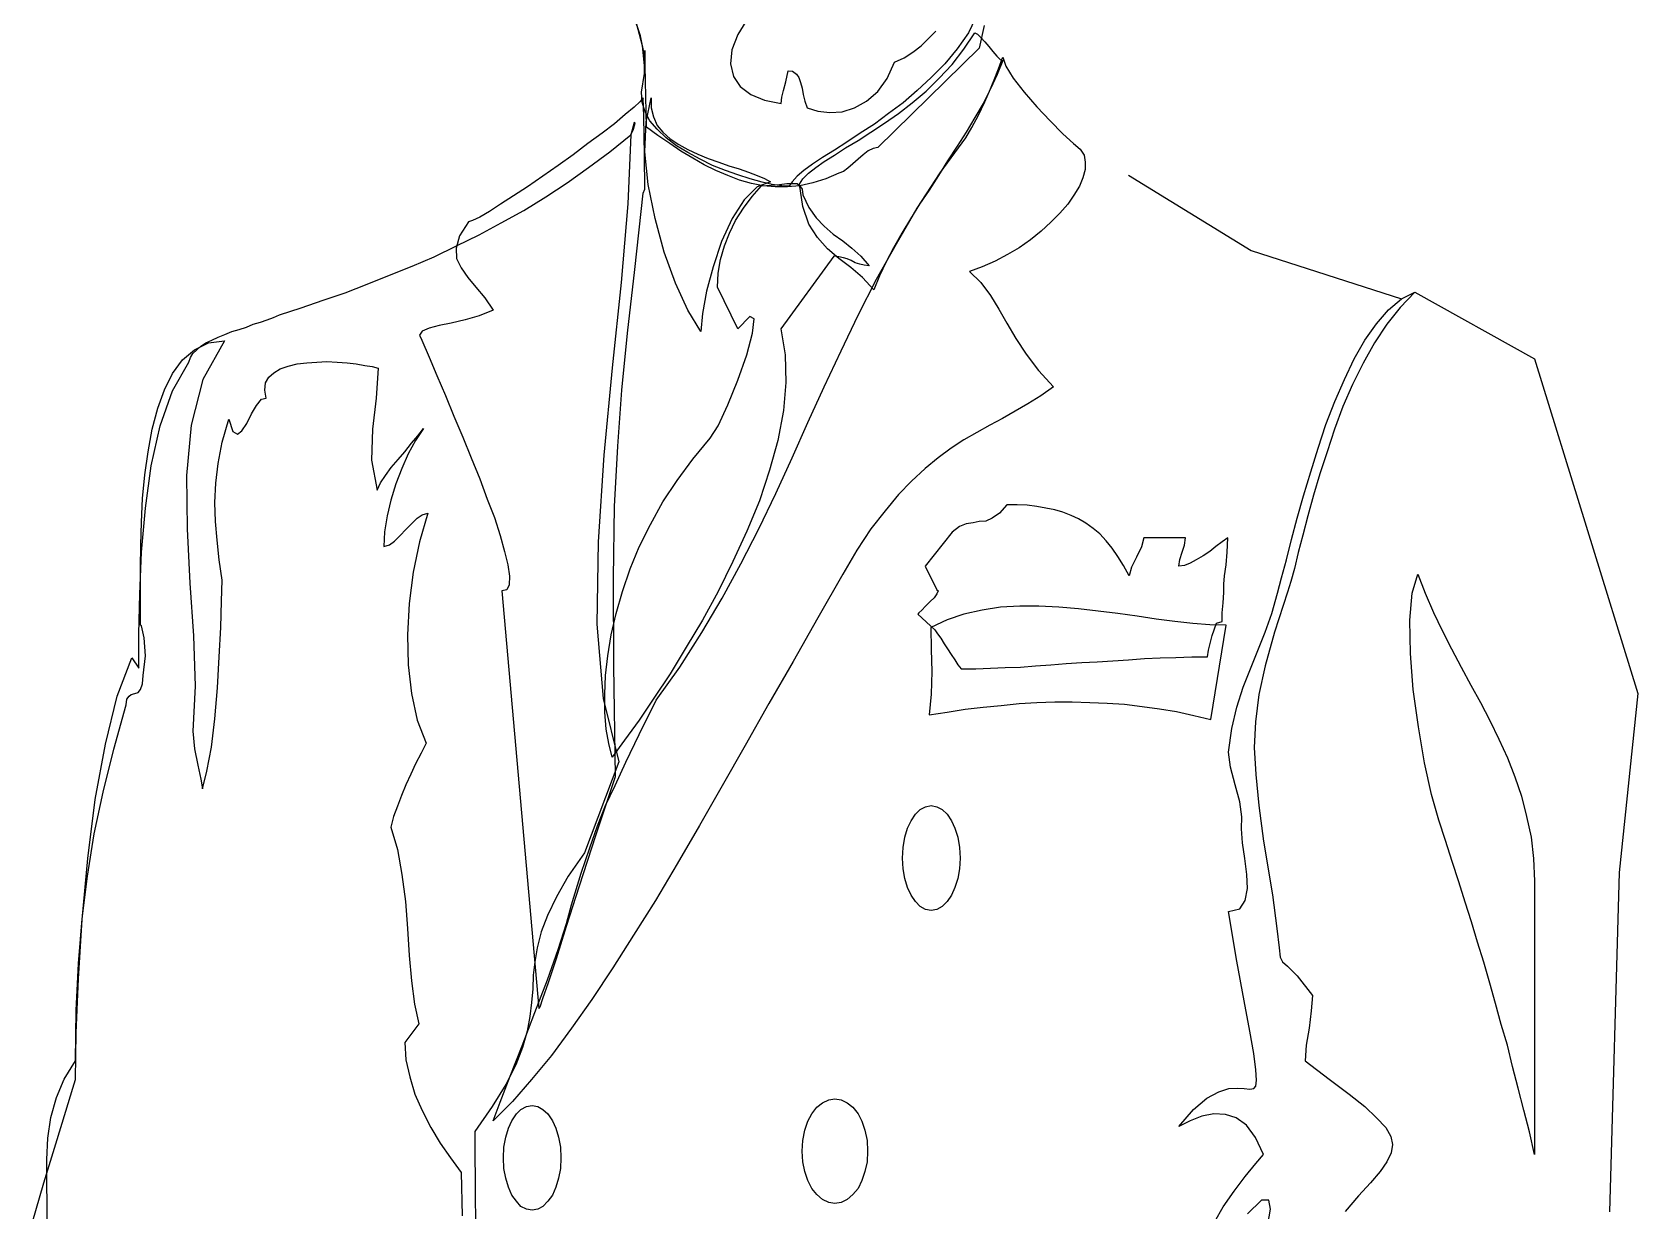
# Model space of a CAD drawing. Extents: x -3257 to 6743, y 13293 to 23293.
# Drawn here: x 803 to 1370, y 16411 to 16827 of the extents above; entities that cross this region are included whole.
import ezdxf

# ---------------------------------------------------------------- set-up
doc = ezdxf.new("R2010")
doc.units = 0
doc.header["$LTSCALE"] = 1270
doc.header["$MEASUREMENT"] = 0
doc.layers.get('0').update_dxf_attribs({"linetype": 'CONTINUOUS'})

msp = doc.modelspace()

# ---------------------------------------------------------------- linework, layer by layer
at = {"linetype": 'Continuous'}
for p, q in [((1018.14, 16826.15), (1015.95, 16832.72)), ((1018.93, 16822.56), (1016.94, 16830.13)), ((1056.37, 16832.72), (1052.59, 16826.55)), ((1137.42, 16834.31), (1134.04, 16827.14)), ((1139.62, 16829.74), (1137.82, 16821.76)), ((1019.54, 16819.18), (1018.14, 16826.15)), ((1052.59, 16826.55), (1050.4, 16821.17)), ((1117.31, 16822.56), (1119.9, 16825.15)), ((1119.9, 16825.15), (1122.49, 16827.74)), ((1134.04, 16827.14), (1130.05, 16821.57)), ((1132.44, 16821.37), (1136.23, 16827.14)), ((1136.23, 16827.14), (1137.23, 16826.74)), ((1137.23, 16826.74), (1138.42, 16825.55)), ((1138.42, 16825.55), (1139.81, 16823.96)), ((1139.81, 16823.96), (1141.21, 16822.36)), ((1019.73, 16814.4), (1018.93, 16822.56)), ((1019.54, 16812.81), (1019.54, 16819.18)), ((1020.33, 16793.89), (1019.73, 16820.97)), ((1019.73, 16820.97), (1019.73, 16814.4)), ((1050.4, 16821.17), (1050, 16816.19)), ((1137.82, 16821.76), (1101.97, 16786.72)), ((1107.95, 16816.79), (1111.34, 16818.38)), ((1111.34, 16818.38), (1114.33, 16820.37)), ((1114.33, 16820.37), (1117.31, 16822.56)), ((1130.05, 16821.57), (1125.67, 16816.19)), ((1128.26, 16815.99), (1132.44, 16821.37)), ((1141.21, 16822.36), (1142.6, 16820.57)), ((1142.6, 16820.57), (1144, 16818.98)), ((1144, 16818.98), (1145.19, 16817.78)), ((1144.99, 16815.39), (1145.79, 16817.78)), ((1145.19, 16817.78), (1146.18, 16817.38)), ((1145.79, 16817.78), (1146.18, 16818.58)), ((1146.18, 16818.58), (1147.18, 16815.39)), ((1018.54, 16806.23), (1019.54, 16812.81)), ((1050, 16816.19), (1051, 16811.81)), ((1069.52, 16809.82), (1070.31, 16813.8)), ((1070.31, 16813.8), (1071.9, 16813.6)), ((1071.9, 16813.6), (1073.3, 16812.6)), ((1073.3, 16812.6), (1074.1, 16811.41)), ((1105.36, 16811.01), (1107.95, 16816.79)), ((1125.67, 16816.19), (1120.89, 16811.41)), ((1123.68, 16811.21), (1128.26, 16815.99)), ((1144.19, 16812.41), (1141.8, 16807.43)), ((1143.6, 16811.81), (1144.99, 16815.39)), ((1146.18, 16817.38), (1144.19, 16812.41)), ((1147.18, 16815.39), (1149.77, 16811.21)), ((1051, 16811.81), (1053.39, 16808.22)), ((1053.39, 16808.22), (1057.17, 16805.44)), ((1068.13, 16804.44), (1068.72, 16806.83)), ((1068.72, 16806.83), (1069.52, 16809.82)), ((1074.1, 16811.41), (1074.69, 16809.62)), ((1074.69, 16809.62), (1075.29, 16807.63)), ((1075.29, 16807.63), (1075.69, 16805.44)), ((1097.99, 16803.05), (1101.97, 16806.44)), ((1101.97, 16806.44), (1105.36, 16811.01)), ((1115.92, 16806.83), (1110.94, 16802.45)), ((1114.12, 16802.45), (1119.11, 16806.63)), ((1120.89, 16811.41), (1115.92, 16806.83)), ((1119.11, 16806.63), (1123.68, 16811.21)), ((1141.8, 16807.43), (1139.22, 16802.25)), ((1139.81, 16802.85), (1141.8, 16807.43)), ((1141.8, 16807.43), (1143.6, 16811.81)), ((1149.77, 16811.21), (1153.75, 16806.23)), ((1015.95, 16800.86), (1012.77, 16798.27)), ((1017.94, 16802.85), (1015.95, 16800.86)), ((1019.14, 16804.24), (1017.94, 16802.85)), ((1018.74, 16802.65), (1018.54, 16806.23)), ((1019.73, 16799.46), (1018.74, 16802.65)), ((1019.33, 16797.67), (1019.14, 16804.24)), ((1020.13, 16795.68), (1021.93, 16804.24)), ((1021.93, 16804.24), (1021.93, 16800.66)), ((1057.17, 16805.44), (1061.95, 16803.44)), ((1061.95, 16803.44), (1067.92, 16802.25)), ((1067.92, 16802.25), (1068.13, 16804.44)), ((1075.69, 16805.44), (1076.28, 16803.05)), ((1076.28, 16803.05), (1077.08, 16800.66)), ((1093.82, 16800.66), (1097.99, 16803.05)), ((1110.94, 16802.45), (1105.76, 16798.67)), ((1109.35, 16798.67), (1114.12, 16802.45)), ((1139.22, 16802.25), (1136.23, 16797.27)), ((1137.62, 16798.07), (1139.81, 16802.85)), ((1153.75, 16806.23), (1158.13, 16801.06)), ((1158.13, 16801.06), (1162.91, 16796.08)), ((1012.77, 16798.27), (1008.99, 16795.08)), ((1015.95, 16795.48), (1014.76, 16791.1)), ((1015.75, 16793.09), (1016.35, 16795.28)), ((1016.35, 16795.28), (1015.95, 16795.48)), ((1019.54, 16784.13), (1019.33, 16797.67)), ((1021.53, 16796.08), (1019.73, 16799.46)), ((1019.73, 16785.13), (1020.13, 16795.68)), ((1024.11, 16793.09), (1021.53, 16796.08)), ((1021.93, 16800.66), (1022.72, 16797.47)), ((1022.72, 16797.47), (1024.11, 16794.48)), ((1077.08, 16800.66), (1080.87, 16799.46)), ((1080.87, 16799.46), (1085.05, 16799.06)), ((1085.05, 16799.06), (1089.44, 16799.27)), ((1089.44, 16799.27), (1093.82, 16800.66)), ((1099.58, 16792.09), (1104.36, 16795.28)), ((1105.76, 16798.67), (1100.78, 16794.88)), ((1104.36, 16795.28), (1109.35, 16798.67)), ((1136.23, 16797.27), (1133.24, 16792.09)), ((1135.23, 16793.69), (1137.62, 16798.07)), ((1162.91, 16796.08), (1167.3, 16791.5)), ((1004.61, 16791.69), (999.63, 16788.11)), ((1008.99, 16795.08), (1004.61, 16791.69)), ((1007.4, 16785.13), (1014.76, 16791.1)), ((1014.76, 16791.1), (1013.76, 16766.8)), ((1014.76, 16791.1), (1015.75, 16793.09)), ((1024.31, 16790.9), (1020.33, 16793.89)), ((1024.11, 16794.48), (1026.1, 16792.09)), ((1027.3, 16790.1), (1024.11, 16793.09)), ((1028.5, 16788.11), (1024.31, 16790.9)), ((1026.1, 16792.09), (1028.69, 16789.7)), ((1030.89, 16787.31), (1027.3, 16790.1)), ((1028.69, 16789.7), (1031.68, 16787.71)), ((1095.81, 16791.69), (1091.03, 16788.51)), ((1095.01, 16789.11), (1099.58, 16792.09)), ((1100.78, 16794.88), (1095.81, 16791.69)), ((1124.08, 16777.76), (1133.04, 16790.1)), ((1133.24, 16792.09), (1130.05, 16787.12)), ((1133.04, 16790.1), (1135.23, 16793.69)), ((1167.3, 16791.5), (1171.08, 16788.11)), ((994.45, 16784.13), (989.08, 16780.35)), ((999.63, 16788.11), (994.45, 16784.13)), ((999.83, 16779.55), (1007.4, 16785.13)), ((1019.73, 16771.98), (1019.54, 16784.13)), ((1020.92, 16773.58), (1019.73, 16785.13)), ((1032.48, 16785.32), (1028.5, 16788.11)), ((1034.87, 16784.92), (1030.89, 16787.31)), ((1031.68, 16787.71), (1034.87, 16785.92)), ((1036.66, 16782.93), (1032.48, 16785.32)), ((1034.87, 16785.92), (1038.46, 16784.33)), ((1039.25, 16782.53), (1034.87, 16784.92)), ((1038.46, 16784.33), (1042.04, 16782.74)), ((1086.65, 16785.72), (1082.46, 16783.14)), ((1083.06, 16781.74), (1086.65, 16783.93)), ((1091.03, 16788.51), (1086.65, 16785.72)), ((1086.65, 16783.93), (1090.63, 16786.52)), ((1090.63, 16786.52), (1095.01, 16789.11)), ((1096.8, 16784.13), (1095.01, 16782.53)), ((1098.59, 16785.53), (1096.8, 16784.13)), ((1100.38, 16786.32), (1098.59, 16785.53)), ((1101.97, 16786.72), (1100.38, 16786.32)), ((1130.05, 16787.12), (1126.67, 16781.94)), ((1171.08, 16788.11), (1173.47, 16786.12)), ((1173.47, 16786.12), (1174.86, 16783.93)), ((1174.86, 16783.93), (1175.26, 16781.54)), ((989.08, 16780.35), (983.7, 16776.56)), ((992.26, 16774.17), (999.83, 16779.55)), ((1040.64, 16780.54), (1036.66, 16782.93)), ((1043.63, 16780.35), (1039.25, 16782.53)), ((1044.83, 16778.55), (1040.64, 16780.54)), ((1042.04, 16782.74), (1045.82, 16781.54)), ((1048.21, 16778.55), (1043.63, 16780.35)), ((1049, 16776.76), (1044.83, 16778.55)), ((1045.82, 16781.54), (1049.4, 16780.14)), ((1052.59, 16776.96), (1048.21, 16778.55)), ((1049.4, 16780.14), (1052.99, 16779.15)), ((1052.99, 16779.15), (1056.37, 16777.96)), ((1075.89, 16778.55), (1073.5, 16776.56)), ((1078.88, 16780.75), (1075.89, 16778.55)), ((1077.48, 16777.56), (1080.07, 16779.55)), ((1082.46, 16783.14), (1078.88, 16780.75)), ((1080.07, 16779.55), (1083.06, 16781.74)), ((1089.83, 16778.15), (1088.24, 16777.56)), ((1091.43, 16779.35), (1089.83, 16778.15)), ((1093.21, 16780.94), (1091.43, 16779.35)), ((1095.01, 16782.53), (1093.21, 16780.94)), ((1126.67, 16781.94), (1123.49, 16776.76)), ((1175.26, 16778.95), (1174.47, 16775.97)), ((1175.26, 16781.54), (1175.26, 16778.95)), ((978.32, 16772.78), (973.34, 16769.59)), ((983.7, 16776.56), (978.32, 16772.78)), ((984.69, 16769.19), (992.26, 16774.17)), ((1023.32, 16761.62), (1020.92, 16773.58)), ((1053.19, 16775.17), (1049, 16776.76)), ((1056.97, 16775.57), (1052.59, 16776.96)), ((1057.37, 16773.98), (1053.19, 16775.17)), ((1059.36, 16772.78), (1054.78, 16768.2)), ((1056.37, 16777.96), (1059.36, 16776.76)), ((1061.15, 16774.37), (1056.97, 16775.57)), ((1061.55, 16773.18), (1057.37, 16773.98)), ((1057.57, 16769.39), (1060.96, 16773.18)), ((1059.36, 16776.76), (1061.95, 16775.76)), ((1064.14, 16774.57), (1059.36, 16772.78)), ((1060.96, 16773.18), (1064.34, 16773.38)), ((1064.74, 16773.58), (1061.15, 16774.37)), ((1065.74, 16772.78), (1061.55, 16773.18)), ((1061.95, 16775.76), (1064.14, 16774.57)), ((1064.34, 16773.38), (1067.33, 16773.58)), ((1068.13, 16773.18), (1064.74, 16773.58)), ((1070.12, 16772.78), (1065.74, 16772.78)), ((1067.33, 16773.58), (1069.91, 16773.98)), ((1070.71, 16772.98), (1068.13, 16773.18)), ((1069.91, 16773.98), (1071.9, 16773.98)), ((1074.5, 16773.18), (1070.12, 16772.78)), ((1071.71, 16774.57), (1070.71, 16772.98)), ((1073.5, 16776.56), (1071.71, 16774.57)), ((1071.9, 16773.98), (1073.5, 16773.98)), ((1073.5, 16773.98), (1074.5, 16773.18)), ((1074.29, 16773.77), (1075.49, 16775.57)), ((1075.49, 16765.81), (1074.29, 16773.77)), ((1079.07, 16774.17), (1074.5, 16773.18)), ((1074.5, 16773.18), (1075.29, 16771.98)), ((1075.49, 16775.57), (1077.48, 16777.56)), ((1083.66, 16775.57), (1079.07, 16774.17)), ((1088.24, 16777.56), (1083.66, 16775.57)), ((1115.92, 16765.21), (1124.08, 16777.76)), ((1123.49, 16776.76), (1120.1, 16771.59)), ((1173.27, 16772.98), (1171.28, 16769.79)), ((1174.47, 16775.97), (1173.27, 16772.98)), ((1190.6, 16776.88), (1233.91, 16750.25)), ((973.34, 16769.59), (968.76, 16766.61)), ((976.93, 16764.41), (984.69, 16769.19)), ((1013.76, 16766.8), (1011.37, 16738.93)), ((1016.15, 16743.51), (1019.14, 16770.59)), ((1019.14, 16770.59), (1019.73, 16771.98)), ((1054.78, 16768.2), (1050.6, 16761.62)), ((1054.58, 16765.21), (1057.57, 16769.39)), ((1075.29, 16771.98), (1075.49, 16769.99)), ((1075.49, 16769.99), (1077.68, 16765.41)), ((1120.1, 16771.59), (1116.72, 16766.61)), ((1171.28, 16769.79), (1169.09, 16766.61)), ((961.4, 16762.02), (958.81, 16760.83)), ((964.78, 16764.01), (961.4, 16762.02)), ((968.76, 16766.61), (964.78, 16764.01)), ((968.96, 16760.03), (976.93, 16764.41)), ((1026.5, 16749.68), (1023.32, 16761.62)), ((1050.6, 16761.62), (1046.82, 16753.47)), ((1051.79, 16760.83), (1054.58, 16765.21)), ((1077.68, 16759.63), (1075.49, 16765.81)), ((1077.68, 16765.41), (1080.27, 16761.83)), ((1080.27, 16761.83), (1083.06, 16758.84)), ((1108.55, 16752.67), (1115.92, 16765.21)), ((1113.53, 16761.43), (1110.54, 16756.45)), ((1116.72, 16766.61), (1113.53, 16761.43)), ((1166.3, 16763.42), (1163.11, 16760.23)), ((1169.09, 16766.61), (1166.3, 16763.42)), ((954.22, 16755.46), (953.03, 16751.08)), ((953.23, 16751.87), (961.19, 16755.85)), ((957.41, 16760.43), (954.22, 16755.46)), ((958.81, 16760.83), (957.41, 16760.43)), ((961.19, 16755.85), (968.96, 16760.03)), ((1047.81, 16751.87), (1049.61, 16756.45)), ((1049.61, 16756.45), (1051.79, 16760.83)), ((1080.67, 16754.85), (1077.68, 16759.63)), ((1083.06, 16758.84), (1086.25, 16756.05)), ((1086.25, 16756.05), (1089.63, 16753.66)), ((1110.54, 16756.45), (1107.55, 16751.27)), ((1159.72, 16757.05), (1155.94, 16754.06)), ((1163.11, 16760.23), (1159.72, 16757.05)), ((945.27, 16748.08), (953.23, 16751.87)), ((953.03, 16751.08), (953.23, 16747.49)), ((1046.82, 16753.47), (1043.83, 16744.5)), ((1046.42, 16747.09), (1047.81, 16751.87)), ((1084.26, 16750.87), (1080.67, 16754.85)), ((1088.24, 16747.49), (1084.26, 16750.87)), ((1089.63, 16753.66), (1092.81, 16751.08)), ((1092.81, 16751.08), (1096, 16748.29)), ((1101.58, 16740.12), (1108.55, 16752.67)), ((1107.55, 16751.27), (1104.96, 16746.3)), ((1151.96, 16751.27), (1147.78, 16748.88)), ((1155.94, 16754.06), (1151.96, 16751.27)), ((1233.91, 16750.25), (1286.97, 16733.15)), ((929.53, 16741.51), (937.5, 16744.7)), ((937.5, 16744.7), (945.27, 16748.08)), ((953.23, 16747.49), (954.82, 16744.1)), ((954.82, 16744.1), (957.21, 16740.72)), ((1030.49, 16738.72), (1026.5, 16749.68)), ((1043.83, 16744.5), (1041.44, 16735.93)), ((1045.62, 16742.31), (1046.42, 16747.09)), ((1086.44, 16748.29), (1067.73, 16722.6)), ((1088.24, 16748.08), (1086.44, 16748.29)), ((1089.83, 16747.69), (1088.24, 16748.08)), ((1092.42, 16744.3), (1088.24, 16747.49)), ((1091.22, 16747.29), (1089.83, 16747.69)), ((1092.62, 16746.69), (1091.22, 16747.29)), ((1096.6, 16740.72), (1092.42, 16744.3)), ((1094.01, 16745.9), (1092.62, 16746.69)), ((1095.6, 16745.5), (1094.01, 16745.9)), ((1097.19, 16745.1), (1095.6, 16745.5)), ((1096, 16748.29), (1098.99, 16744.9)), ((1098.99, 16744.9), (1097.19, 16745.1)), ((1104.96, 16746.3), (1102.58, 16741.32)), ((1138.82, 16744.5), (1134.44, 16742.91)), ((1143.4, 16746.49), (1138.82, 16744.5)), ((1147.78, 16748.88), (1143.4, 16746.49)), ((921.57, 16738.33), (929.53, 16741.51)), ((957.21, 16740.72), (960, 16737.33)), ((1011.37, 16738.93), (1008.19, 16708.86)), ((1013.56, 16721.01), (1016.15, 16743.51)), ((1034.87, 16729.17), (1030.49, 16738.72)), ((1045.42, 16737.33), (1045.62, 16742.31)), ((1095.01, 16727.38), (1101.58, 16740.12)), ((1100.58, 16736.33), (1096.6, 16740.72)), ((1102.58, 16741.32), (1100.58, 16736.33)), ((1134.44, 16742.91), (1138.42, 16738.93)), ((1138.42, 16738.93), (1141.8, 16734.34)), ((898.27, 16729.96), (906.04, 16732.75)), ((906.04, 16732.75), (913.8, 16735.34)), ((913.8, 16735.34), (921.57, 16738.33)), ((960, 16737.33), (963.19, 16733.55)), ((963.19, 16733.55), (966.18, 16729.17)), ((1041.44, 16735.93), (1040.05, 16727.97)), ((1052.59, 16722.6), (1045.42, 16737.33)), ((1141.8, 16734.34), (1144.79, 16729.56)), ((1282.4, 16729.37), (1286.97, 16733.15)), ((1291.75, 16735.54), (1286.57, 16730.17)), ((1286.97, 16733.15), (1291.75, 16735.54)), ((1286.97, 16733.15), (1291.75, 16735.54)), ((1291.75, 16735.54), (1333.97, 16712.04)), ((888.51, 16726.58), (890.7, 16727.57)), ((890.7, 16727.57), (898.27, 16729.96)), ((961.19, 16727.17), (956.22, 16725.79)), ((966.18, 16729.17), (961.19, 16727.17)), ((1039.45, 16721.6), (1034.87, 16729.17)), ((1040.05, 16727.97), (1039.45, 16721.6)), ((1089.04, 16714.83), (1095.01, 16727.38)), ((1144.79, 16729.56), (1147.58, 16724.59)), ((1278.21, 16724.39), (1282.4, 16729.37)), ((1286.57, 16730.17), (1281.8, 16724.19)), ((871.39, 16720.61), (873.77, 16721.6)), ((873.77, 16721.6), (876.36, 16722.4)), ((876.36, 16722.4), (878.95, 16723.19)), ((878.95, 16723.19), (881.34, 16724.19)), ((881.34, 16724.19), (883.93, 16724.99)), ((883.93, 16724.99), (886.32, 16725.79)), ((886.32, 16725.79), (888.51, 16726.58)), ((941.08, 16721.8), (940.09, 16720.4)), ((943.47, 16722.79), (941.08, 16721.8)), ((947.05, 16723.79), (943.47, 16722.79)), ((951.24, 16724.59), (947.05, 16723.79)), ((956.22, 16725.79), (951.24, 16724.59)), ((1056.77, 16726.98), (1052.59, 16722.6)), ((1058.37, 16726.18), (1056.77, 16726.98)), ((1057.77, 16721.01), (1058.37, 16726.18)), ((1067.73, 16722.6), (1069.32, 16713.43)), ((1147.58, 16724.59), (1150.77, 16719.21)), ((1274.03, 16718.62), (1278.21, 16724.39)), ((1281.8, 16724.19), (1277.42, 16717.62)), ((860.63, 16715.23), (865.61, 16717.62)), ((861.43, 16715.23), (862.82, 16716.42)), ((862.82, 16716.42), (864.62, 16717.62)), ((871.18, 16718.41), (863.62, 16704.67)), ((864.62, 16717.62), (866.8, 16718.62)), ((865.61, 16717.62), (871.18, 16718.41)), ((866.8, 16718.62), (869, 16719.61)), ((869, 16719.61), (871.39, 16720.61)), ((940.09, 16720.4), (940.89, 16718.62)), ((940.89, 16718.62), (943.47, 16712.64)), ((1011.57, 16700.89), (1013.56, 16721.01)), ((1055.78, 16713.43), (1057.77, 16721.01)), ((1150.77, 16719.21), (1154.35, 16713.64)), ((1270.25, 16712.04), (1274.03, 16718.62)), ((1277.42, 16717.62), (1273.43, 16710.45)), ((852.86, 16706.87), (856.45, 16711.64)), ((852.86, 16700.69), (858.64, 16710.85)), ((856.45, 16711.64), (860.63, 16715.23)), ((858.64, 16710.85), (859.24, 16712.44)), ((859.24, 16712.44), (860.03, 16713.83)), ((860.03, 16713.83), (861.43, 16715.23)), ((893.68, 16709.45), (896.87, 16710.25)), ((896.87, 16710.25), (900.26, 16710.64)), ((900.26, 16710.64), (903.84, 16710.85)), ((903.84, 16710.85), (907.43, 16711.04)), ((907.43, 16711.04), (911.01, 16710.85)), ((911.01, 16710.85), (914.6, 16710.64)), ((914.6, 16710.64), (917.78, 16710.25)), ((917.78, 16710.25), (920.77, 16709.65)), ((943.47, 16712.64), (946.26, 16706.07)), ((1052.59, 16704.48), (1055.78, 16713.43)), ((1069.32, 16713.43), (1069.52, 16703.68)), ((1083.06, 16702.09), (1089.04, 16714.83)), ((1154.35, 16713.64), (1158.73, 16707.86)), ((1266.86, 16704.67), (1270.25, 16712.04)), ((1273.43, 16710.45), (1269.65, 16702.88)), ((1333.97, 16712.04), (1370.49, 16593.75)), ((850.08, 16701.09), (852.86, 16706.87)), ((863.62, 16704.67), (859.44, 16688.54)), ((885.72, 16703.48), (886.92, 16705.47)), ((886.92, 16705.47), (888.71, 16707.06)), ((888.71, 16707.06), (890.9, 16708.46)), ((890.9, 16708.46), (893.68, 16709.45)), ((920.77, 16709.65), (923.36, 16709.26)), ((923.36, 16709.26), (925.55, 16708.65)), ((925.55, 16708.65), (924.75, 16698.11)), ((946.26, 16706.07), (949.25, 16699.1)), ((1008.19, 16708.86), (1005.2, 16677.99)), ((1049, 16695.72), (1052.59, 16704.48)), ((1158.73, 16707.86), (1164.11, 16702.09)), ((1263.48, 16696.91), (1266.86, 16704.67)), ((847.69, 16694.52), (850.08, 16701.09)), ((848.48, 16688.34), (852.86, 16700.69)), ((885.53, 16700.89), (885.72, 16703.48)), ((885.92, 16698.11), (885.53, 16700.89)), ((949.25, 16699.1), (952.23, 16691.73)), ((1010.17, 16681.18), (1011.57, 16700.89)), ((1069.52, 16703.68), (1068.72, 16693.72)), ((1077.28, 16689.54), (1083.06, 16702.09)), ((1159.53, 16698.9), (1154.94, 16696.11)), ((1164.11, 16702.09), (1159.53, 16698.9)), ((1269.65, 16702.88), (1266.27, 16695.11)), ((845.7, 16687.15), (847.69, 16694.52)), ((880.75, 16692.53), (882.54, 16695.51)), ((882.54, 16695.51), (884.33, 16697.71)), ((884.33, 16697.71), (885.92, 16698.11)), ((924.75, 16698.11), (923.56, 16687.15)), ((1045.62, 16688.34), (1049, 16695.72)), ((1068.72, 16693.72), (1066.73, 16683.17)), ((1150.56, 16693.52), (1145.99, 16690.94)), ((1154.94, 16696.11), (1150.56, 16693.52)), ((1260.29, 16688.74), (1263.48, 16696.91)), ((1266.27, 16695.11), (1263.27, 16687.15)), ((845.3, 16674.2), (848.48, 16688.34)), ((859.44, 16688.54), (857.85, 16670.82)), ((870.39, 16682.57), (872.78, 16690.73)), ((872.78, 16690.73), (874.17, 16686.35)), ((877.36, 16686.55), (879.15, 16689.14)), ((879.15, 16689.14), (880.75, 16692.53)), ((941.48, 16687.35), (938.69, 16683.17)), ((939.49, 16684.76), (941.48, 16687.35)), ((952.23, 16691.73), (955.42, 16684.36)), ((1042.84, 16683.96), (1045.62, 16688.34)), ((1071.71, 16676.99), (1077.28, 16689.54)), ((1141.61, 16688.54), (1137.02, 16685.96)), ((1145.99, 16690.94), (1141.61, 16688.54)), ((1257.51, 16680.38), (1260.29, 16688.74)), ((844.3, 16679.19), (845.7, 16687.15)), ((869, 16675), (870.39, 16682.57)), ((874.17, 16686.35), (875.77, 16685.36)), ((875.77, 16685.36), (877.36, 16686.55)), ((923.56, 16687.15), (923.16, 16676.19)), ((934.91, 16679.19), (937.3, 16682.17)), ((938.69, 16683.17), (936.11, 16678.39)), ((937.3, 16682.17), (939.49, 16684.76)), ((955.42, 16684.36), (958.41, 16676.99)), ((1036.66, 16676.59), (1042.84, 16683.96)), ((1066.73, 16683.17), (1063.75, 16672.61)), ((1132.44, 16683.36), (1127.87, 16680.38)), ((1137.02, 16685.96), (1132.44, 16683.36)), ((1263.27, 16687.15), (1260.69, 16679.19)), ((843.1, 16671.02), (844.3, 16679.19)), ((923.16, 16676.19), (925.15, 16665.65)), ((930.13, 16673.61), (932.52, 16676.4)), ((932.52, 16676.4), (934.91, 16679.19)), ((936.11, 16678.39), (933.91, 16673.21)), ((958.41, 16676.99), (961.4, 16669.63)), ((1005.2, 16677.99), (1003.21, 16647.32)), ((1008.99, 16659.87), (1010.17, 16681.18)), ((1031.08, 16669.03), (1036.66, 16676.59)), ((1065.93, 16664.45), (1071.71, 16676.99)), ((1123.28, 16676.99), (1118.71, 16673.21)), ((1127.87, 16680.38), (1123.28, 16676.99)), ((1254.91, 16672.02), (1257.51, 16680.38)), ((1260.69, 16679.19), (1258.1, 16671.42)), ((842.31, 16662.66), (843.1, 16671.02)), ((843.31, 16659.27), (845.3, 16674.2)), ((857.85, 16670.82), (858.04, 16651.9)), ((868.2, 16668.04), (869, 16675)), ((926.35, 16668.23), (928.14, 16670.82)), ((928.14, 16670.82), (930.13, 16673.61)), ((933.91, 16673.21), (931.72, 16667.83)), ((1063.75, 16672.61), (1060.16, 16661.86)), ((1118.71, 16673.21), (1113.93, 16668.83)), ((1252.33, 16663.65), (1254.91, 16672.02)), ((1258.1, 16671.42), (1255.91, 16663.85)), ((867.8, 16661.26), (868.2, 16668.04)), ((925.15, 16665.65), (926.35, 16668.23)), ((931.72, 16667.83), (929.93, 16662.06)), ((961.4, 16669.63), (963.98, 16662.46)), ((1026.1, 16661.46), (1031.08, 16669.03)), ((1113.93, 16668.83), (1109.35, 16664.05)), ((841.91, 16654.29), (842.31, 16662.66)), ((841.91, 16643.74), (843.31, 16659.27)), ((868, 16654.49), (867.8, 16661.26)), ((929.93, 16662.06), (928.74, 16656.48)), ((963.98, 16662.46), (966.58, 16655.89)), ((1008.59, 16634.58), (1008.99, 16659.87)), ((1021.72, 16653.5), (1026.1, 16661.46)), ((1060.16, 16661.86), (1055.78, 16651.11)), ((1059.96, 16651.9), (1065.93, 16664.45)), ((1109.35, 16664.05), (1104.57, 16658.28)), ((1147.58, 16660.46), (1144.99, 16657.48)), ((1151.17, 16660.46), (1147.58, 16660.46)), ((1154.75, 16660.27), (1151.17, 16660.46)), ((1158.13, 16659.87), (1154.75, 16660.27)), ((1161.32, 16659.27), (1158.13, 16659.87)), ((1164.51, 16658.67), (1161.32, 16659.27)), ((1250.13, 16655.68), (1252.33, 16663.65)), ((1255.91, 16663.85), (1253.92, 16656.48)), ((841.71, 16646.13), (841.91, 16654.29)), ((868.6, 16647.92), (868, 16654.49)), ((928.74, 16656.48), (927.74, 16650.9)), ((935.31, 16651.7), (937.3, 16653.69)), ((937.3, 16653.69), (939.29, 16655.68)), ((939.29, 16655.68), (941.08, 16656.88)), ((943.07, 16657.48), (940.09, 16647.32)), ((941.08, 16656.88), (943.07, 16657.48)), ((966.58, 16655.89), (968.57, 16649.52)), ((1017.74, 16645.53), (1021.72, 16653.5)), ((1104.57, 16658.28), (1099.58, 16651.9)), ((1133.24, 16653.69), (1130.85, 16652.7)), ((1135.63, 16654.09), (1133.24, 16653.69)), ((1137.82, 16654.49), (1135.63, 16654.09)), ((1140.21, 16654.69), (1137.82, 16654.49)), ((1142.41, 16655.68), (1140.21, 16654.69)), ((1144.99, 16657.48), (1142.41, 16655.68)), ((1167.3, 16657.88), (1164.51, 16658.67)), ((1170.28, 16656.68), (1167.3, 16657.88)), ((1172.87, 16655.49), (1170.28, 16656.68)), ((1175.46, 16653.9), (1172.87, 16655.49)), ((1178.05, 16652.1), (1175.46, 16653.9)), ((1248.14, 16648.12), (1250.13, 16655.68)), ((1253.92, 16656.48), (1252.12, 16649.71)), ((858.04, 16651.9), (859.04, 16632.78)), ((869.39, 16640.95), (868.6, 16647.92)), ((927.74, 16650.9), (927.54, 16645.73)), ((931.32, 16647.52), (933.32, 16649.52)), ((933.32, 16649.52), (935.31, 16651.7)), ((968.57, 16649.52), (970.16, 16643.94)), ((1055.78, 16651.11), (1050.8, 16640.36)), ((1053.59, 16639.56), (1059.96, 16651.9)), ((1099.58, 16651.9), (1094.61, 16644.34)), ((1128.26, 16650.71), (1118.71, 16638.76)), ((1130.85, 16652.7), (1128.26, 16650.71)), ((1180.44, 16650.11), (1178.05, 16652.1)), ((1182.62, 16647.72), (1180.44, 16650.11)), ((1184.82, 16645.13), (1182.62, 16647.72)), ((1195.97, 16648.72), (1195.17, 16645.53)), ((1210.7, 16648.72), (1195.97, 16648.72)), ((1210.3, 16646.13), (1210.7, 16648.72)), ((1225.64, 16648.72), (1223.65, 16647.32)), ((1225.45, 16643.74), (1225.64, 16648.72)), ((1246.35, 16640.95), (1248.14, 16648.12)), ((1252.12, 16649.71), (1250.53, 16643.54)), ((841.32, 16628.8), (841.91, 16643.74)), ((841.51, 16638.16), (841.71, 16646.13)), ((927.54, 16645.73), (929.53, 16646.33)), ((929.53, 16646.33), (931.32, 16647.52)), ((940.09, 16647.32), (937.89, 16636.57)), ((970.16, 16643.94), (971.35, 16639.16)), ((1003.21, 16647.32), (1002.81, 16618.25)), ((1014.55, 16637.76), (1017.74, 16645.53)), ((1094.61, 16644.34), (1089.63, 16635.97)), ((1186.81, 16642.14), (1184.82, 16645.13)), ((1188.8, 16638.96), (1186.81, 16642.14)), ((1193.38, 16641.95), (1191.59, 16638.36)), ((1195.17, 16645.53), (1193.38, 16641.95)), ((1208.71, 16641.15), (1209.51, 16643.74)), ((1209.51, 16643.74), (1210.3, 16646.13)), ((1216.88, 16642.35), (1214.49, 16640.95)), ((1219.27, 16643.94), (1216.88, 16642.35)), ((1221.46, 16645.73), (1219.27, 16643.94)), ((1223.65, 16647.32), (1221.46, 16645.73)), ((1225.05, 16639.16), (1225.45, 16643.74)), ((1250.53, 16643.54), (1249.14, 16637.97)), ((841.51, 16630.6), (841.51, 16638.16)), ((870.39, 16633.78), (869.39, 16640.95)), ((937.89, 16636.57), (936.51, 16625.61)), ((971.35, 16639.16), (971.95, 16635.18)), ((1011.77, 16629.8), (1014.55, 16637.76)), ((1050.8, 16640.36), (1045.62, 16629.8)), ((1047.01, 16627.41), (1053.59, 16639.56)), ((1118.71, 16638.76), (1122.88, 16630.39)), ((1190.79, 16635.37), (1188.8, 16638.96)), ((1191.59, 16638.36), (1190.79, 16635.37)), ((1208.31, 16638.76), (1208.71, 16641.15)), ((1210.3, 16638.96), (1208.31, 16638.76)), ((1212.3, 16639.75), (1210.3, 16638.96)), ((1214.49, 16640.95), (1212.3, 16639.75)), ((1224.44, 16635.37), (1225.05, 16639.16)), ((1244.56, 16634.58), (1246.35, 16640.95)), ((1249.14, 16637.97), (1247.95, 16633.38)), ((841.51, 16623.83), (841.51, 16630.6)), ((859.04, 16632.78), (860.24, 16614.07)), ((870.19, 16626.41), (870.39, 16633.78)), ((971.75, 16632.19), (970.96, 16630.39)), ((971.95, 16635.18), (971.75, 16632.19)), ((1008.79, 16603.51), (1008.59, 16634.58)), ((1089.63, 16635.97), (1080.87, 16620.44)), ((1224.25, 16632.39), (1224.44, 16635.37)), ((1224.25, 16629.4), (1224.25, 16632.39)), ((1243.16, 16629.2), (1244.56, 16634.58)), ((1247.95, 16633.38), (1246.75, 16629.6)), ((1290.76, 16629.2), (1292.75, 16635.97)), ((1292.75, 16635.97), (1295.34, 16629.2)), ((840.92, 16614.86), (841.32, 16628.8)), ((869.99, 16617.06), (870.19, 16626.41)), ((936.51, 16625.61), (935.9, 16614.46)), ((970.96, 16630.39), (969.16, 16629.99)), ((969.16, 16629.99), (982.3, 16482.44)), ((1009.58, 16622.03), (1011.77, 16629.8)), ((1039.84, 16615.26), (1047.01, 16627.41)), ((1045.62, 16629.8), (1040.05, 16619.64)), ((1120.49, 16626.22), (1118.9, 16624.62)), ((1121.89, 16627.6), (1120.49, 16626.22)), ((1122.88, 16629), (1121.89, 16627.6)), ((1122.88, 16630.39), (1123.28, 16629.99)), ((1123.28, 16629.99), (1122.88, 16629)), ((1223.65, 16622.23), (1224.05, 16625.82)), ((1224.05, 16625.82), (1224.25, 16629.4)), ((1241.17, 16622.03), (1243.16, 16629.2)), ((1246.75, 16629.6), (1242.17, 16615.46)), ((1289.96, 16619.64), (1290.76, 16629.2)), ((1295.34, 16629.2), (1298.33, 16622.43)), ((841.51, 16617.85), (841.51, 16623.83)), ((1007.79, 16614.46), (1009.58, 16622.03)), ((1040.05, 16619.64), (1034.27, 16610.08)), ((1080.87, 16620.44), (1072.11, 16605.1)), ((1116.51, 16622.23), (1116.11, 16621.84)), ((1116.11, 16621.84), (1122.09, 16616.26)), ((1117.51, 16623.22), (1116.51, 16622.23)), ((1118.9, 16624.62), (1117.51, 16623.22)), ((1126.47, 16619.84), (1120.7, 16617.06)), ((1132.44, 16621.84), (1126.47, 16619.84)), ((1138.82, 16623.22), (1132.44, 16621.84)), ((1145.39, 16624.22), (1138.82, 16623.22)), ((1152.16, 16624.62), (1145.39, 16624.22)), ((1158.93, 16624.62), (1152.16, 16624.62)), ((1165.9, 16624.22), (1158.93, 16624.62)), ((1172.87, 16623.62), (1165.9, 16624.22)), ((1179.84, 16622.83), (1172.87, 16623.62)), ((1186.81, 16622.03), (1179.84, 16622.83)), ((1193.58, 16621.04), (1186.81, 16622.03)), ((1200.35, 16620.04), (1193.58, 16621.04)), ((1206.92, 16619.24), (1200.35, 16620.04)), ((1223.65, 16619.24), (1223.65, 16622.23)), ((1238.78, 16615.46), (1241.17, 16622.03)), ((1290.16, 16607.89), (1289.96, 16619.64)), ((1298.33, 16622.43), (1301.31, 16616.06)), ((840.92, 16602.71), (840.92, 16614.86)), ((841.91, 16617.65), (841.51, 16617.85)), ((842.91, 16613.47), (841.91, 16617.65)), ((860.24, 16614.07), (860.83, 16596.34)), ((869.39, 16606.7), (869.99, 16617.06)), ((935.9, 16614.46), (936.11, 16603.91)), ((1002.81, 16618.25), (1005.01, 16591.96)), ((1006.6, 16607.1), (1007.79, 16614.46)), ((1032.08, 16603.11), (1039.84, 16615.26)), ((1120.7, 16617.06), (1120.89, 16609.29)), ((1122.09, 16616.26), (1123.09, 16614.86)), ((1123.09, 16614.86), (1124.28, 16613.27)), ((1213.3, 16618.45), (1206.92, 16619.24)), ((1219.27, 16618.05), (1213.3, 16618.45)), ((1218.87, 16609.09), (1220.06, 16614.27)), ((1225.05, 16617.85), (1219.27, 16618.05)), ((1219.67, 16584.6), (1225.05, 16617.85)), ((1220.06, 16614.27), (1221.66, 16618.65)), ((1221.66, 16618.65), (1223.65, 16619.24)), ((1236.2, 16608.89), (1238.78, 16615.46)), ((1242.17, 16615.46), (1238.78, 16603.51)), ((1301.31, 16616.06), (1304.7, 16609.49)), ((843.31, 16607.1), (842.91, 16613.47)), ((1034.27, 16610.08), (1028.69, 16600.72)), ((1120.89, 16609.29), (1121.1, 16601.52)), ((1124.28, 16613.27), (1125.48, 16611.28)), ((1125.48, 16611.28), (1126.67, 16609.49)), ((1126.67, 16609.49), (1127.87, 16607.5)), ((1218.47, 16606.7), (1218.87, 16609.09)), ((1233.6, 16602.52), (1236.2, 16608.89)), ((1304.7, 16609.49), (1308.09, 16603.11)), ((833.35, 16592.76), (838.53, 16606.3)), ((838.53, 16606.3), (840.92, 16602.71)), ((842.51, 16600.13), (843.31, 16607.1)), ((868.79, 16595.75), (869.39, 16606.7)), ((936.11, 16603.91), (937.3, 16593.76)), ((1005.8, 16600.13), (1006.6, 16607.1)), ((1009.39, 16564.48), (1008.79, 16603.51)), ((1023.71, 16591.37), (1032.08, 16603.11)), ((1072.11, 16605.1), (1063.54, 16590.17)), ((1127.87, 16607.5), (1129.26, 16605.7)), ((1129.26, 16605.7), (1130.26, 16603.91)), ((1130.26, 16603.91), (1131.45, 16602.52)), ((1131.45, 16602.52), (1136.63, 16602.52)), ((1136.63, 16602.52), (1141.8, 16602.71)), ((1141.8, 16602.71), (1146.98, 16602.92)), ((1146.98, 16602.92), (1152.36, 16603.11)), ((1152.36, 16603.11), (1157.73, 16603.51)), ((1157.73, 16603.51), (1163.11, 16603.91)), ((1163.11, 16603.91), (1168.49, 16604.31)), ((1168.49, 16604.31), (1174.07, 16604.71)), ((1174.07, 16604.71), (1179.44, 16604.91)), ((1179.44, 16604.91), (1185.01, 16605.3)), ((1185.01, 16605.3), (1190.59, 16605.7)), ((1190.59, 16605.7), (1196.17, 16606.1)), ((1196.17, 16606.1), (1201.75, 16606.3)), ((1201.75, 16606.3), (1207.32, 16606.5)), ((1207.32, 16606.5), (1212.9, 16606.7)), ((1212.9, 16606.7), (1218.47, 16606.7)), ((1231.02, 16595.94), (1233.6, 16602.52)), ((1238.78, 16603.51), (1236.59, 16593.36)), ((1291.16, 16595.15), (1290.16, 16607.89)), ((1308.09, 16603.11), (1311.47, 16596.74)), ((841.51, 16595.15), (842.31, 16597.14)), ((842.31, 16597.14), (842.51, 16600.13)), ((1005.6, 16593.36), (1005.8, 16600.13)), ((1028.69, 16600.72), (1022.92, 16592.16)), ((1121.1, 16601.52), (1120.89, 16593.55)), ((1311.47, 16596.74), (1314.86, 16590.57)), ((829.17, 16575.83), (833.35, 16592.76)), ((836.54, 16589.78), (836.73, 16591.77)), ((836.73, 16591.77), (837.53, 16592.76)), ((837.53, 16592.76), (838.32, 16593.36)), ((838.32, 16593.36), (839.52, 16593.76)), ((839.52, 16593.76), (840.71, 16594.16)), ((840.71, 16594.16), (841.51, 16595.15)), ((860.83, 16596.34), (860.03, 16580.41)), ((867.8, 16584.79), (868.79, 16595.75)), ((937.3, 16593.76), (939.29, 16584.39)), ((1005.01, 16591.96), (1010.57, 16569.66)), ((1005.6, 16587.18), (1005.6, 16593.36)), ((1022.92, 16592.16), (1017.74, 16584.39)), ((1017.74, 16579.22), (1023.71, 16591.37)), ((1120.89, 16593.55), (1120.1, 16586.19)), ((1228.83, 16588.98), (1231.02, 16595.94)), ((1236.59, 16593.36), (1235.4, 16583.8)), ((1292.95, 16582.01), (1291.16, 16595.15)), ((1370.49, 16593.75), (1363.83, 16530.48)), ((832.16, 16574.04), (836.54, 16589.78)), ((1006, 16581.21), (1005.6, 16587.18)), ((1063.54, 16590.17), (1055.18, 16575.43)), ((1120.1, 16586.19), (1126.47, 16587.18)), ((1126.47, 16587.18), (1132.84, 16588.18)), ((1132.84, 16588.18), (1139.22, 16588.98)), ((1139.22, 16588.98), (1145.59, 16589.57)), ((1145.59, 16589.57), (1151.96, 16590.17)), ((1151.96, 16590.17), (1158.13, 16590.57)), ((1158.13, 16590.57), (1164.51, 16590.77)), ((1164.51, 16590.77), (1170.68, 16590.77)), ((1170.68, 16590.77), (1176.85, 16590.57)), ((1176.85, 16590.57), (1183.02, 16590.37)), ((1183.02, 16590.37), (1189.2, 16589.97)), ((1189.2, 16589.97), (1195.38, 16589.17)), ((1195.38, 16589.17), (1201.54, 16588.38)), ((1201.54, 16588.38), (1207.52, 16587.39)), ((1207.52, 16587.39), (1213.69, 16585.99)), ((1213.69, 16585.99), (1219.67, 16584.6)), ((1227.04, 16581.41), (1228.83, 16588.98)), ((1314.86, 16590.57), (1318.24, 16584.2)), ((860.03, 16580.41), (860.63, 16574.24)), ((866.61, 16574.84), (867.8, 16584.79)), ((939.29, 16584.39), (942.48, 16576.23)), ((1007, 16576.03), (1006, 16581.21)), ((1017.74, 16584.39), (1012.56, 16577.23)), ((1225.84, 16573.04), (1227.04, 16581.41)), ((1235.4, 16583.8), (1235, 16574.63)), ((1295.14, 16569.26), (1292.95, 16582.01)), ((1318.24, 16584.2), (1321.42, 16577.62)), ((825.58, 16556.32), (829.17, 16575.83)), ((828.37, 16558.91), (832.16, 16574.04)), ((860.63, 16574.24), (861.83, 16568.47)), ((865.01, 16566.27), (866.61, 16574.84)), ((942.48, 16576.23), (940.68, 16572.64)), ((1008.19, 16571.25), (1007, 16576.03)), ((1012.56, 16577.23), (1008.19, 16571.25)), ((1012.96, 16569.46), (1017.74, 16579.22)), ((1055.18, 16575.43), (1047.01, 16561.09)), ((1235, 16574.63), (1235.59, 16565.08)), ((1321.42, 16577.62), (1324.41, 16571.05)), ((861.83, 16568.47), (862.82, 16563.48)), ((938.69, 16568.86), (937.1, 16565.28)), ((940.68, 16572.64), (938.69, 16568.86)), ((1010.57, 16569.66), (998.43, 16537.4)), ((1009.19, 16561.3), (1012.96, 16569.46)), ((1226.64, 16567.67), (1225.84, 16573.04)), ((1297.53, 16558.11), (1295.14, 16569.26)), ((1324.41, 16571.05), (1327, 16564.28)), ((862.82, 16563.48), (863.42, 16560.1)), ((863.42, 16560.1), (865.01, 16566.27)), ((937.1, 16565.28), (935.31, 16561.49)), ((1002.41, 16543.57), (1009.39, 16564.48)), ((1228.23, 16561.49), (1226.64, 16567.67)), ((1235.59, 16565.08), (1236.59, 16554.13)), ((1327, 16564.28), (1329.39, 16557.51)), ((825.18, 16544.17), (828.37, 16558.91)), ((933.72, 16557.71), (932.32, 16553.93)), ((935.31, 16561.49), (933.72, 16557.71)), ((1005.8, 16554.13), (1009.19, 16561.3)), ((1047.01, 16561.09), (1039.05, 16547.16)), ((1229.83, 16555.52), (1228.23, 16561.49)), ((1300.12, 16548.95), (1297.53, 16558.11)), ((1329.39, 16557.51), (1331.18, 16550.34)), ((822.99, 16535.41), (825.58, 16556.32)), ((932.32, 16553.93), (930.93, 16550.34)), ((1003.02, 16546.95), (1005.8, 16554.13)), ((1115.32, 16551.14), (1116.91, 16552.73)), ((1116.91, 16552.73), (1118.9, 16553.73)), ((1118.9, 16553.73), (1120.89, 16554.13)), ((1120.89, 16554.13), (1122.88, 16553.73)), ((1122.88, 16553.73), (1124.68, 16552.73)), ((1124.68, 16552.73), (1126.47, 16551.14)), ((1230.62, 16550.14), (1229.83, 16555.52)), ((1236.59, 16554.13), (1238.19, 16541.58)), ((930.93, 16550.34), (929.93, 16546.56)), ((929.93, 16546.56), (932.32, 16538.59)), ((1000.23, 16539.19), (1003.02, 16546.95)), ((1039.05, 16547.16), (1031.08, 16533.62)), ((1111.54, 16542.97), (1112.53, 16546.16)), ((1112.53, 16546.16), (1113.73, 16548.75)), ((1113.73, 16548.75), (1115.32, 16551.14)), ((1126.47, 16551.14), (1128.06, 16548.75)), ((1128.06, 16548.75), (1129.26, 16546.16)), ((1129.26, 16546.16), (1130.26, 16542.97)), ((1230.42, 16545.96), (1230.62, 16550.14)), ((1230.82, 16540.98), (1230.42, 16545.96)), ((1302.51, 16541.78), (1300.12, 16548.95)), ((1331.18, 16550.34), (1332.78, 16542.97)), ((822.8, 16529.24), (825.18, 16544.17)), ((996.64, 16525.85), (1002.41, 16543.57)), ((1110.94, 16539.39), (1111.54, 16542.97)), ((1130.26, 16542.97), (1130.85, 16539.39)), ((1231.61, 16535.41), (1230.82, 16540.98)), ((1238.19, 16541.58), (1241.37, 16522.66)), ((1304.9, 16534.42), (1302.51, 16541.78)), ((1332.78, 16542.97), (1333.57, 16535.41)), ((821, 16513.9), (822.99, 16535.41)), ((932.32, 16538.59), (933.91, 16529.83)), ((998.43, 16537.4), (992.66, 16529.24)), ((997.24, 16530.23), (1000.23, 16539.19)), ((1110.74, 16535.61), (1110.94, 16539.39)), ((1110.94, 16531.82), (1110.74, 16535.61)), ((1130.85, 16539.39), (1131.05, 16535.61)), ((1131.05, 16535.61), (1130.85, 16531.82)), ((1232.41, 16529.83), (1231.61, 16535.41)), ((1307.29, 16527.24), (1304.9, 16534.42)), ((1333.57, 16535.41), (1333.97, 16527.44)), ((821, 16514.1), (822.8, 16529.24)), ((933.91, 16529.83), (935.11, 16520.27)), ((992.66, 16529.24), (988.48, 16521.87)), ((993.86, 16519.08), (997.24, 16530.23)), ((1031.08, 16533.62), (1023.52, 16520.67)), ((1111.54, 16528.44), (1110.94, 16531.82)), ((1130.85, 16531.82), (1130.26, 16528.44)), ((1232.61, 16524.85), (1232.41, 16529.83)), ((1363.83, 16530.48), (1360.5, 16410.61)), ((992.06, 16511.51), (996.64, 16525.85)), ((1112.53, 16525.25), (1111.54, 16528.44)), ((1113.73, 16522.46), (1112.53, 16525.25)), ((1129.26, 16525.25), (1128.06, 16522.46)), ((1130.26, 16528.44), (1129.26, 16525.25)), ((1231.82, 16520.67), (1232.61, 16524.85)), ((1309.48, 16520.07), (1307.29, 16527.24)), ((1333.97, 16527.44), (1333.97, 16430.86)), ((935.11, 16520.27), (935.9, 16510.72)), ((988.48, 16521.87), (985.29, 16515.29)), ((992.06, 16512.5), (993.86, 16519.08)), ((1023.52, 16520.67), (1015.75, 16508.33)), ((1115.32, 16520.27), (1113.73, 16522.46)), ((1116.91, 16518.48), (1115.32, 16520.27)), ((1118.9, 16517.49), (1116.91, 16518.48)), ((1120.89, 16517.09), (1118.9, 16517.49)), ((1122.88, 16517.49), (1120.89, 16517.09)), ((1124.68, 16518.48), (1122.88, 16517.49)), ((1126.47, 16520.27), (1124.68, 16518.48)), ((1128.06, 16522.46), (1126.47, 16520.27)), ((1225.84, 16516.69), (1229.83, 16517.68)), ((1229.83, 16517.68), (1231.82, 16520.67)), ((1241.37, 16522.66), (1242.97, 16510.72)), ((1311.67, 16513.11), (1309.48, 16520.07)), ((819.61, 16498.37), (821, 16514.1)), ((819.61, 16492.99), (821, 16513.9)), ((985.29, 16515.29), (983.1, 16509.52)), ((988.48, 16500.16), (992.06, 16511.51)), ((989.08, 16503.35), (992.06, 16512.5)), ((1228.83, 16499.16), (1225.84, 16516.69)), ((1313.86, 16505.94), (1311.67, 16513.11)), ((935.9, 16510.72), (936.51, 16501.16)), ((983.1, 16509.52), (981.71, 16503.95)), ((1015.75, 16508.33), (1008.39, 16496.77)), ((1242.97, 16510.72), (1243.76, 16503.95)), ((1316.05, 16498.77), (1313.86, 16505.94)), ((936.51, 16501.16), (937.3, 16492.2)), ((981.71, 16503.95), (980.91, 16498.97)), ((985.29, 16492.59), (989.08, 16503.35)), ((985.69, 16491.59), (988.48, 16500.16)), ((1243.76, 16503.95), (1244.16, 16500.56)), ((1244.16, 16500.56), (1244.96, 16498.97)), ((818.81, 16481.84), (819.61, 16498.37)), ((980.91, 16498.97), (980.31, 16494.19)), ((1008.39, 16496.77), (1001.02, 16485.62)), ((1231.42, 16485.22), (1228.83, 16499.16)), ((1244.96, 16498.97), (1246.75, 16497.37)), ((1246.75, 16497.37), (1250.13, 16493.98)), ((1318.24, 16491.4), (1316.05, 16498.77)), ((818.81, 16473.88), (819.61, 16492.99)), ((937.3, 16492.2), (938.29, 16484.03)), ((980.11, 16489.41), (979.72, 16484.63)), ((980.31, 16494.19), (980.11, 16489.41)), ((980.91, 16481.05), (985.29, 16492.59)), ((983.7, 16486.02), (985.69, 16491.59)), ((1250.13, 16493.98), (1255.51, 16487.02)), ((1320.23, 16484.23), (1318.24, 16491.4)), ((938.29, 16484.03), (939.89, 16477.06)), ((979.72, 16484.63), (979.11, 16479.65)), ((982.7, 16483.04), (983.7, 16486.02)), ((1001.02, 16485.62), (993.86, 16475.47)), ((1233.41, 16474.47), (1231.42, 16485.22)), ((1255.51, 16487.02), (1255.12, 16481.64)), ((1322.22, 16476.86), (1320.23, 16484.23)), ((818.61, 16463.91), (818.81, 16481.84)), ((976.33, 16469.29), (980.91, 16481.05)), ((979.11, 16479.65), (978.12, 16474.47)), ((982.3, 16482.44), (982.7, 16483.04)), ((1255.12, 16481.64), (1254.32, 16475.47)), ((818.61, 16457.35), (818.81, 16473.88)), ((939.89, 16477.06), (934.91, 16470.49)), ((978.12, 16474.47), (976.53, 16468.69)), ((993.86, 16475.47), (986.69, 16465.9)), ((1234.8, 16466.51), (1233.41, 16474.47)), ((1254.32, 16475.47), (1253.32, 16469.49)), ((1324.41, 16469.49), (1322.22, 16476.86)), ((934.91, 16470.49), (935.31, 16464.31)), ((972.15, 16458.54), (976.33, 16469.29)), ((976.53, 16468.69), (974.14, 16462.53)), ((1235.59, 16460.73), (1234.8, 16466.51)), ((1253.32, 16469.49), (1252.92, 16463.91)), ((1326.21, 16461.92), (1324.41, 16469.49)), ((814.63, 16457.54), (818.61, 16463.91)), ((935.31, 16464.31), (936.7, 16458.34)), ((974.14, 16462.53), (970.56, 16455.55)), ((986.69, 16465.9), (979.72, 16457.35)), ((1235.8, 16457.14), (1235.59, 16460.73)), ((1252.92, 16463.91), (1261.49, 16457.54)), ((1328.2, 16454.36), (1326.21, 16461.92)), ((811.84, 16450.98), (814.63, 16457.54)), ((817.62, 16454.36), (818.61, 16457.35)), ((936.7, 16458.34), (938.5, 16452.17)), ((970.56, 16455.55), (965.78, 16447.79)), ((968.57, 16449.38), (972.15, 16458.54)), ((979.72, 16457.35), (972.95, 16449.58)), ((1234.8, 16454.16), (1235.59, 16454.96)), ((1235.59, 16454.96), (1235.8, 16457.14)), ((1261.49, 16457.54), (1268.45, 16452.17)), ((809.85, 16444), (811.84, 16450.98)), ((815.23, 16446.2), (817.62, 16454.36)), ((938.5, 16452.17), (941.08, 16446.39)), ((972.95, 16449.58), (966.18, 16442.81)), ((966.18, 16442.81), (968.57, 16449.38)), ((1080.47, 16447.59), (1082.46, 16449.18)), ((1082.46, 16449.18), (1084.65, 16450.18)), ((1084.65, 16450.18), (1086.84, 16450.58)), ((1086.84, 16450.58), (1089.04, 16450.18)), ((1089.04, 16450.18), (1091.22, 16449.18)), ((1091.22, 16449.18), (1093.21, 16447.59)), ((1213.49, 16446.79), (1218.27, 16450.77)), ((1218.27, 16450.77), (1222.45, 16452.97)), ((1222.45, 16452.97), (1226.04, 16454.16)), ((1226.04, 16454.16), (1229.03, 16454.36)), ((1229.03, 16454.36), (1231.42, 16454.16)), ((1231.42, 16454.16), (1233.41, 16453.96)), ((1233.41, 16453.96), (1234.8, 16454.16)), ((1268.45, 16452.17), (1274.03, 16447.79)), ((1330.19, 16446.59), (1328.2, 16454.36)), ((808.86, 16436.63), (809.85, 16444)), ((811.65, 16434.64), (815.23, 16446.2)), ((941.08, 16446.39), (944.07, 16440.42)), ((965.78, 16447.79), (959.6, 16439.02)), ((972.74, 16442.81), (974.34, 16445.2)), ((974.34, 16445.2), (975.93, 16446.79)), ((975.93, 16446.79), (977.92, 16447.79)), ((977.92, 16447.79), (979.91, 16448.19)), ((979.91, 16448.19), (981.9, 16447.79)), ((981.9, 16447.79), (983.7, 16446.79)), ((983.7, 16446.79), (985.49, 16445.2)), ((985.49, 16445.2), (987.08, 16442.81)), ((1077.28, 16442.61), (1078.68, 16445.2)), ((1078.68, 16445.2), (1080.47, 16447.59)), ((1093.21, 16447.59), (1095.01, 16445.2)), ((1095.01, 16445.2), (1096.4, 16442.61)), ((1208.31, 16440.82), (1213.49, 16446.79)), ((1216.48, 16444.4), (1212.3, 16442.81)), ((1220.66, 16445.2), (1216.48, 16444.4)), ((1224.84, 16445), (1220.66, 16445.2)), ((1228.63, 16443.8), (1224.84, 16445)), ((1232.21, 16441.22), (1228.63, 16443.8)), ((1274.03, 16447.79), (1278.21, 16443.8)), ((1278.21, 16443.8), (1281.4, 16440.42)), ((1332.18, 16438.83), (1330.19, 16446.59)), ((944.07, 16440.42), (947.45, 16434.85)), ((959.6, 16439.02), (959.8, 16413.73)), ((970.56, 16437.03), (971.55, 16440.22)), ((971.55, 16440.22), (972.74, 16442.81)), ((987.08, 16442.81), (988.28, 16440.22)), ((988.28, 16440.22), (989.27, 16437.03)), ((1075.49, 16435.84), (1076.28, 16439.42)), ((1076.28, 16439.42), (1077.28, 16442.61)), ((1096.4, 16442.61), (1097.4, 16439.42)), ((1097.4, 16439.42), (1098.2, 16435.84)), ((1212.3, 16442.81), (1208.31, 16440.82)), ((1235.4, 16436.84), (1232.21, 16441.22)), ((1281.4, 16440.42), (1283.19, 16437.23)), ((1333.97, 16430.86), (1332.18, 16438.83)), ((807.46, 16420.91), (811.65, 16434.64)), ((808.46, 16429.07), (808.86, 16436.63)), ((947.45, 16434.85), (951.04, 16429.67)), ((969.76, 16429.67), (969.96, 16433.45)), ((969.96, 16433.45), (970.56, 16437.03)), ((989.27, 16437.03), (989.87, 16433.45)), ((989.87, 16433.45), (990.07, 16429.67)), ((1075.29, 16432.06), (1075.49, 16435.84)), ((1098.2, 16435.84), (1098.39, 16432.06)), ((1238.19, 16430.86), (1235.4, 16436.84)), ((1283.19, 16437.23), (1283.79, 16434.45)), ((1283.79, 16434.45), (1283.39, 16431.46)), ((808.46, 16421.1), (808.46, 16429.07)), ((951.04, 16429.67), (954.82, 16424.49)), ((969.96, 16425.88), (969.76, 16429.67)), ((990.07, 16429.67), (989.87, 16425.88)), ((1075.49, 16428.27), (1075.29, 16432.06)), ((1076.28, 16424.89), (1075.49, 16428.27)), ((1098.2, 16428.27), (1097.4, 16424.89)), ((1098.39, 16432.06), (1098.2, 16428.27)), ((1231.82, 16423.09), (1235.59, 16427.68)), ((1235.59, 16427.68), (1238.19, 16430.86)), ((1281.8, 16428.27), (1279.41, 16424.89)), ((1283.39, 16431.46), (1281.8, 16428.27)), ((803.28, 16406.56), (807.46, 16420.91)), ((808.65, 16412.94), (808.46, 16421.1)), ((954.82, 16424.49), (955.22, 16409.16)), ((970.56, 16422.5), (969.96, 16425.88)), ((971.55, 16419.31), (970.56, 16422.5)), ((989.27, 16422.5), (988.28, 16419.31)), ((989.87, 16425.88), (989.27, 16422.5)), ((1077.28, 16421.7), (1076.28, 16424.89)), ((1078.68, 16418.91), (1077.28, 16421.7)), ((1096.4, 16421.7), (1095.01, 16418.91)), ((1097.4, 16424.89), (1096.4, 16421.7)), ((1227.83, 16417.92), (1231.82, 16423.09)), ((1276.03, 16420.91), (1271.84, 16416.32)), ((1279.41, 16424.89), (1276.03, 16420.91)), ((972.74, 16416.52), (971.55, 16419.31)), ((974.34, 16414.33), (972.74, 16416.52)), ((987.08, 16416.52), (985.49, 16414.33)), ((988.28, 16419.31), (987.08, 16416.52)), ((1080.47, 16416.72), (1078.68, 16418.91)), ((1082.46, 16414.93), (1080.47, 16416.72)), ((1093.21, 16416.72), (1091.22, 16414.93)), ((1095.01, 16418.91), (1093.21, 16416.72)), ((1224.05, 16412.34), (1227.83, 16417.92)), ((1271.84, 16416.32), (1267.06, 16410.75)), ((808.65, 16404.38), (808.65, 16412.94)), ((959.8, 16413.73), (960.6, 16387.65)), ((975.93, 16412.54), (974.34, 16414.33)), ((977.92, 16411.55), (975.93, 16412.54)), ((979.91, 16411.15), (977.92, 16411.55)), ((981.9, 16411.55), (979.91, 16411.15)), ((983.7, 16412.54), (981.9, 16411.55)), ((985.49, 16414.33), (983.7, 16412.54)), ((1084.65, 16413.93), (1082.46, 16414.93)), ((1086.84, 16413.54), (1084.65, 16413.93)), ((1089.04, 16413.93), (1086.84, 16413.54)), ((1091.22, 16414.93), (1089.04, 16413.93)), ((1221.06, 16407.17), (1224.05, 16412.34)), ((1237.59, 16414.73), (1232.61, 16409.95)), ((1240.18, 16414.73), (1237.59, 16414.73)), ((1239.78, 16406.16), (1240.77, 16411.55)), ((1240.77, 16411.55), (1240.18, 16414.73))]:
    msp.add_line(p, q, dxfattribs=at)

doc.saveas('drawing.dxf')
